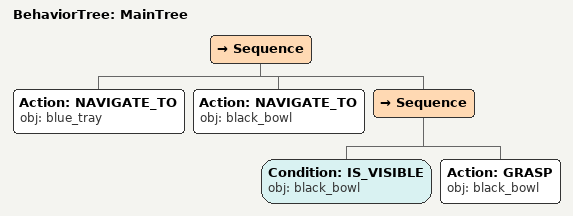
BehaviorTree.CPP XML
<root main_tree_to_execute="MainTree">
  <BehaviorTree ID="MainTree">
    <Sequence>
      <!-- Navigate to blue_tray -->
      <Action ID="NAVIGATE_TO" obj="blue_tray" />
      <!-- Navigate to black_bowl -->
      <Action ID="NAVIGATE_TO" obj="black_bowl" />
      <Sequence>
        <!-- Check black_bowl is visible before GRASP -->
        <Condition ID="IS_VISIBLE" obj="black_bowl" />
        <!-- Grasp black_bowl -->
        <Action ID="GRASP" obj="black_bowl" />
      </Sequence>
    </Sequence>
  </BehaviorTree>
</root>
